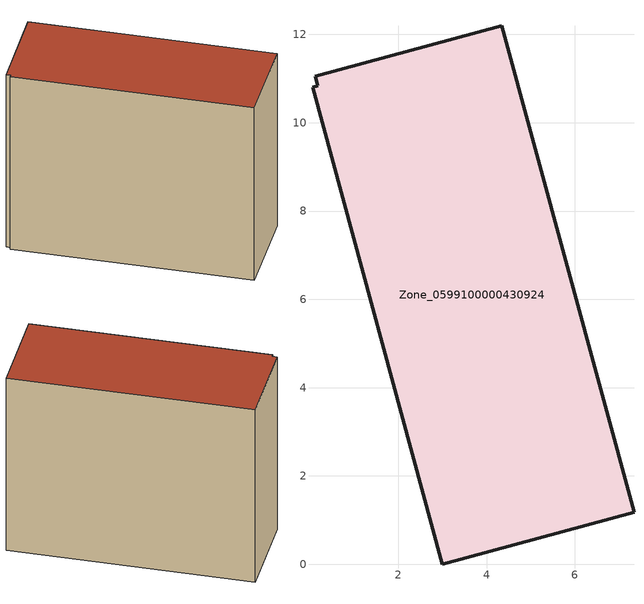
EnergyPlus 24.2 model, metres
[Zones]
Zone_0599100000430924
 floor ground (C_G): 0.17,10.84 0.12,11.05 4.34,12.2 7.34,1.18 3,0 0.06,10.81 z0
 wall outside (C_F): 3,0 7.34,1.18 4.34,12.2 0.12,11.05 0.17,10.84 0.06,10.81 3,0 z0:9.23
 roof outside (C_R): 0.12,11.05 0.17,10.84 0.06,10.81 3,0 7.34,1.18 4.34,12.2 z9.23
[BUILDING]
Pand.0599100000430924: North Axis=0; Terrain=City; Loads Convergence Tolerance Value=0.04; Temperature Convergence Tolerance Value=0.4; Solar Distribution=FullExterior; Maximum Number of Warmup Days=25; Minimum Number of Warmup Days=1
[Site:Location]
Rotterdam.The.Hague.AP_ZH_NLD Design_Conditions: Latitude=51.96; Longitude=4.45; Time Zone=1; Elevation=-4.5
[SITE:GROUNDTEMPERATURE:BUILDINGSURFACE]
18, 18, 18, 18, 18, 18, 18, 18, 18, 18, 18, 18
[MATERIAL] Thermal Absorptance=0.9; Solar Absorptance=0.7; Visible Absorptance=0.7
Name | Roughness | Thickness | Conductivity | Density | Specific Heat
G.TI.2006-2014 | MediumSmooth | 0.15 | 0.06 | 540 | 1210
F.TI.2006-2014 | Rough | 0.3 | 0.12 | 1920 | 840
R.TI.2006-2014 | MediumRough | 0.2 | 0.08 | 1500 | 1000
[CONSTRUCTION]
C_G: G.TI.2006-2014
C_F: F.TI.2006-2014
C_R: R.TI.2006-2014
[ZONE]
Zone_0599100000430924: Type=1; Multiplier=1; Ceiling Height=Autocalculate; Volume=Autocalculate; Floor Area=autocalculate; Part of Total Floor Area=Yes
[ZONEINFILTRATION:DESIGNFLOWRATE]
Infil_Zone_0599100000430924: Zone or ZoneList or Space or SpaceList=Zone_0599100000430924; Schedule=AlwaysOn; Design Flow Rate Calculation Method=Flow/Area; Flow Rate per Floor Area=0.0015; Constant Term Coefficient=1; Temperature Term Coefficient=0; Velocity Term Coefficient=0; Velocity Squared Term Coefficient=0
[HVACTEMPLATE:ZONE:IDEALLOADSAIRSYSTEM]
Zone_0599100000430924: Maximum Heating Supply Air Temperature=50; Minimum Cooling Supply Air Temperature=13; Maximum Heating Supply Air Humidity Ratio=0.0156; Minimum Cooling Supply Air Humidity Ratio=0.0077; Heating Limit=NoLimit; Cooling Limit=NoLimit; Dehumidification Control Type=ConstantSensibleHeatRatio; Cooling Sensible Heat Ratio=0.7; Dehumidification Setpoint=60; Humidification Control Type=None; Humidification Setpoint=30; Outdoor Air Method=None; Outdoor Air Flow Rate per Person=0.00944; Outdoor Air Flow Rate per Zone Floor Area=0; Outdoor Air Flow Rate per Zone=0; Demand Controlled Ventilation Type=None; Outdoor Air Economizer Type=NoEconomizer; Heat Recovery Type=None; Sensible Heat Recovery Effectiveness=0.7; Latent Heat Recovery Effectiveness=0.65
[ZONECONTROL:THERMOSTAT]
ThermostatControl_Zone_0599100000430924: Zone or ZoneList=Zone_0599100000430924; Control Type Schedule=DualSetpointControlType; Control 1=Thermostat_Zone_0599100000430924; Temperature Difference Between Cutout And Setpoint=0
[THERMOSTATSETPOINT:DUALSETPOINT]
Thermostat_Zone_0599100000430924: Heating Setpoint Temperature Schedule=HeatingSetpoint_Zone_0599100000430924; Cooling Setpoint Temperature Schedule=CoolingSetpoint_Zone_0599100000430924
[SCHEDULE:COMPACT]
HeatingSetpoint_Zone_0599100000430924: Through: 12/31, For: AllDays, Until: 24:00, 21
CoolingSetpoint_Zone_0599100000430924: Through: 12/31, For: AllDays, Until: 24:00, 24
DualSetpointControlType: Through: 12/31, For: AllDays, Until: 24:00, 4
AlwaysOn: Through: 12/31, For: AllDays, Until: 24:00, 1
